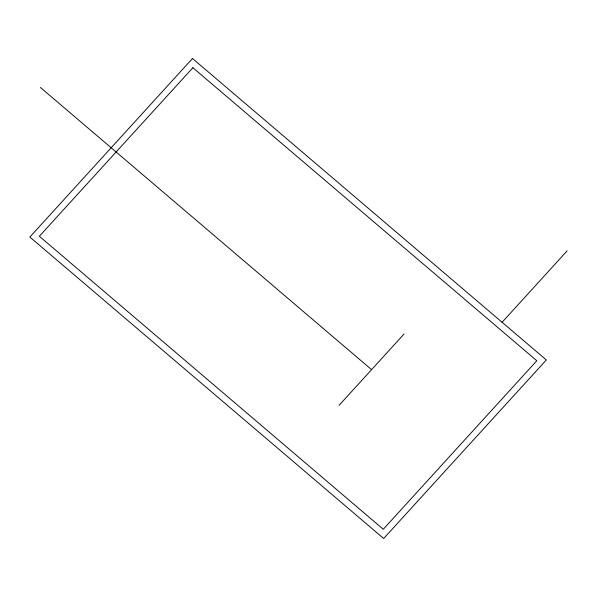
<?xml version="1.0" encoding="UTF-8"?>
<svg xmlns="http://www.w3.org/2000/svg" width="597" height="597" viewBox="0 0 597 597"><rect width="100%" height="100%" fill="white"/><g stroke="black" fill="none" stroke-linecap="round" stroke-linejoin="round"><path stroke-width="0.9" d="M339.059 405.356L404.117 333.939M502.092 322.276L567.15 250.859M40.409 87.475L371.588 369.647M192.495 58.491L29.85 237.039L383.677 538.509L546.322 359.961L192.495 58.491M192.891 67.715L39.357 236.263L383.274 529.285L536.815 360.737L192.891 67.715"/></g></svg>
